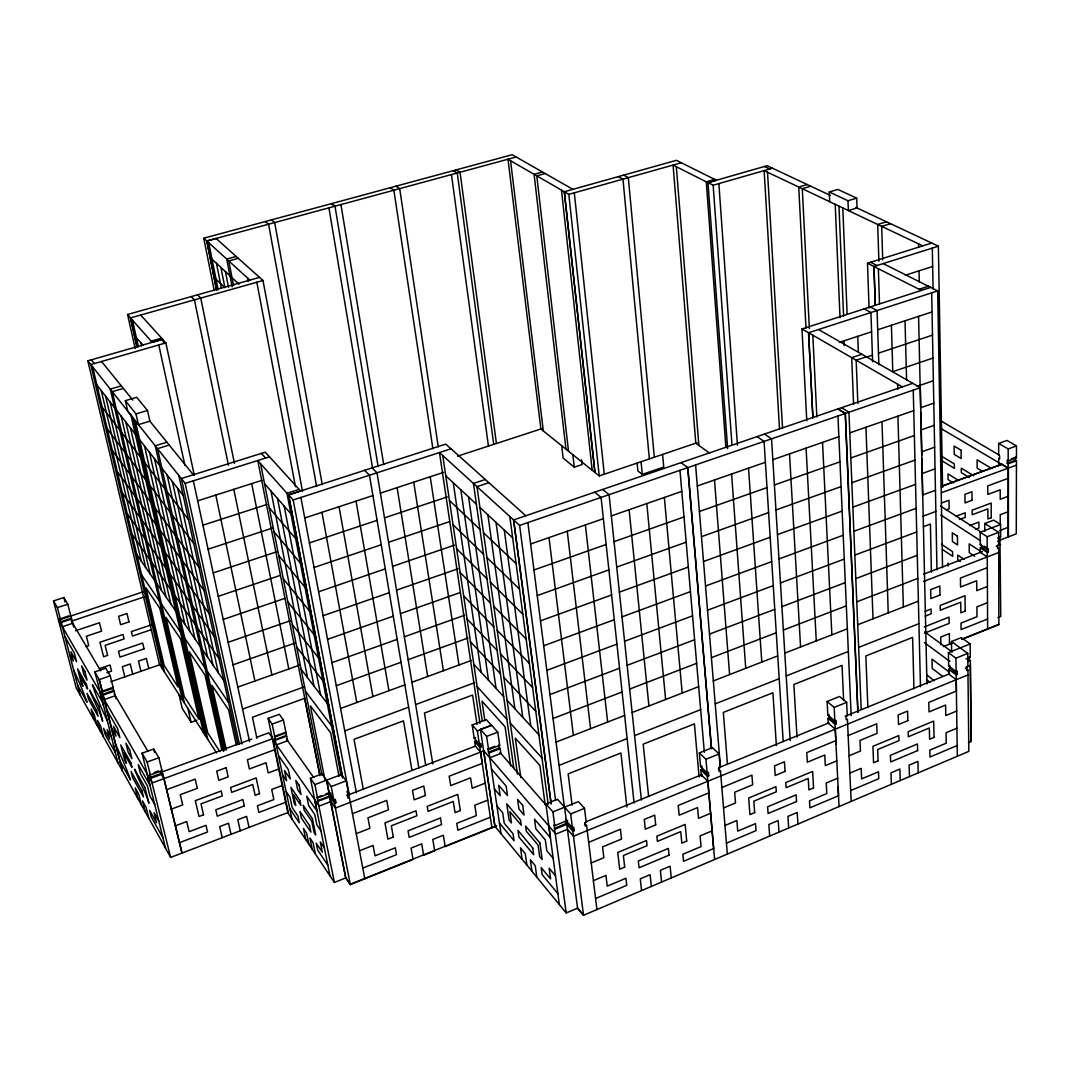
<?xml version="1.0" encoding="UTF-8"?>
<svg xmlns="http://www.w3.org/2000/svg" width="1070" height="1070" viewBox="0 0 1070 1070"><rect width="100%" height="100%" fill="white"/><g stroke="black" fill="none" stroke-linecap="round" stroke-linejoin="round"><path stroke-width="1.5" d="M999.701 540.203L1016.273 533.85L1016.46 460.809L1008.181 463.845L1007.218 463.283L1007.218 460.314L1008.181 460.862L1016.473 457.84L1016.5 445.909L1006.95 440.439L998.658 443.435L998.684 455.312L999.634 455.86L999.634 458.816L998.698 458.268L998.711 465.463M1008.141 536.953L1008.181 463.845M1008.181 460.862L1008.181 448.932L998.658 443.435M1008.395 536.872L1008.408 468.098L1001.894 464.246L941.466 486.382L1001.894 464.246M1016.46 460.809L1015.51 460.247L1015.51 457.278L1011.364 458.789M595.575 898.532L626.752 885.345L625.95 878.256L607.225 886.147L605.941 875.407L593.382 880.663M713.65 848.563L683.556 861.297L682.887 854.248L701.051 846.584L700.088 835.911L712.125 830.868M726.436 843.16L756.008 830.641L755.5 823.632L737.725 831.122L736.882 820.489L724.978 825.478M838.519 795.732L809.923 807.823L809.535 800.841L826.789 793.566L826.227 783.013L837.663 778.211M850.65 790.596L878.751 778.706L878.497 771.764L861.617 778.893L861.176 768.354L849.861 773.102M957.182 745.522L930.004 757.025L929.843 750.11L946.255 743.195L946.067 732.749L956.928 728.188M494.875 746.271L487.96 748.933L488.589 749.642L499.663 745.375L497.737 732.147L491.491 725.126L480.43 729.339L494.928 826.294L566.244 912.951L577.546 908.162L566.806 824.355M968.377 742.633L971.132 741.47L970.316 660.511L969.42 659.869L969.393 656.565L970.276 657.207L966.063 658.919M591.215 862.968L603.841 857.712L602.557 846.878L621.523 839.041L620.413 829.25L588.674 842.317M710.614 813.32L698.509 818.349L697.546 807.596L679.156 815.206L678.219 805.469L708.848 792.87M723.534 807.957L735.505 802.981L734.662 792.255L752.651 784.818L751.929 775.148L721.849 787.533M836.807 760.864L825.318 765.639L824.769 755.005L807.315 762.214L806.767 752.598L835.817 740.641M849.072 755.768L860.441 751.046L859.999 740.44L877.079 733.378L876.718 723.815L848.149 735.572M956.687 711.028L945.773 715.576L945.586 705.05L929.001 711.911L928.787 702.388L956.393 691.033L956.165 674.849L948.702 669.272L949.879 668.803L957.342 674.367L956.165 674.849M968.002 674.876L573.48 836.218L567.448 829.33L555.838 834.078L483.627 750.592L494.928 826.281M585.771 821.867L702.08 774.533M718.893 767.672L828.969 722.865M845.193 716.258L949.678 673.726M966.143 667.038L970.343 665.326L971.132 741.47M572.396 827.779L573.787 827.217L574.215 830.654L572.838 831.216L566.057 823.579L565.615 820.155L572.396 827.779L570.644 813.962L557.497 799.263L545.887 803.904L550.408 837.69L534.492 819.139L535.829 828.809L545.326 839.937L546.783 850.69L553.163 858.234M727.332 854.087L720.484 770.975L719.174 771.524L718.893 768.113L720.204 767.591L719.08 753.935L712.433 747.649L699.352 752.919L700.556 766.535L707.123 772.914L708.434 772.38L708.728 775.777L707.417 776.312L700.85 769.918L702.147 769.383L708.728 775.777M851.145 801.417L847.413 719.201L846.183 719.709L846.022 716.352L847.266 715.843L846.651 702.361L839.535 696.49L827.123 701.505L827.805 714.961L834.854 720.912L836.098 720.391L836.258 723.761L835.015 724.27L827.979 718.304L829.21 717.796L836.258 723.761M960.218 647.925L948.421 652.673L948.649 665.968L956.112 671.519L957.302 671.037L957.342 674.367M596.926 909.567L586.627 825.585L585.25 826.147L584.822 822.723L586.199 822.161L584.514 808.358L578.402 801.604L552.896 811.889L545.887 803.904M572.838 831.216L583.511 915.278L577.573 908.149L583.511 915.278L968.845 751.341L967.935 670.034L966.772 670.515L966.732 667.198L967.909 666.73L967.761 653.395L951.484 641.518L961.315 637.586L970.142 643.939L970.276 657.207M566.244 912.951L554.006 824.863L554.715 825.666L567.742 820.369M700.556 766.535L701.853 766M827.805 714.961L829.036 714.452M948.649 665.968L949.826 665.486L949.879 668.803M554.461 828.287L566.057 823.579M555.169 829.089L568.183 823.793L574.215 830.654M967.507 661.648L970.316 660.511M570.644 813.962L584.514 808.358M699.352 752.919L705.946 759.259L719.08 753.935M827.123 701.492L834.185 707.404L846.651 702.361M948.421 652.673L955.925 658.184L967.761 653.395M496.373 825.706L350.264 884.275L345.704 877.574M943.325 646.601L951.029 643.511M961.836 639.178L998.858 624.345M328.958 793.94L345.757 877.908L350.318 884.609L413.06 859.451L411.067 848.095L421.7 843.855L423.64 855.211L434.674 850.784L432.775 839.442L443.314 835.242L445.187 846.571L496.52 825.986M952.233 643.337L949.491 644.434L949.331 633.601L940.744 637.024L940.891 644.769M961.97 639.432L998.858 624.653L998.698 548.014L997.548 548.442L997.534 545.326L998.684 544.884L998.658 532.352L984.761 523.497L984.815 531.282M960.271 647.912L970.142 643.939M362.797 868.091L396.502 854.662L395.271 847.801L375.022 855.839L373.082 845.434L359.507 850.797M490.354 817.239L457.853 830.2L456.756 823.365L476.377 815.567L474.786 805.242L487.773 800.106M291.923 818.924L274.442 736.414L274.843 736.989L286.038 732.883L283.403 719.99L279.31 714.292L268.115 718.371L287.897 812.906L334.402 882.442L345.757 877.908L329.881 796.789L334.455 803.236L350.318 884.609M997.842 617.591L1000.744 616.44L999.928 536.538L1000.624 536.98L1000.597 524.501L993.669 520.14L984.761 523.497M987.583 619.035L961.087 629.588L961.007 623.074L976.99 616.721L976.91 606.864L987.49 602.678M924.253 626.94L949.063 617.136L949.17 623.382L924.4 633.199M559.048 765.371L627.127 738.581M634.577 735.638L700.649 709.637M715.215 703.873L779.187 678.701M786.196 675.932L848.336 651.469M858.635 647.404L918.943 623.663M356.243 833.664L369.899 828.314L367.946 817.828L388.45 809.843L386.752 800.387L352.445 813.681M485.232 783.146L472.164 788.256L470.559 777.863L450.697 785.594L449.186 776.178L482.249 763.365L479.841 747.355L474.679 741.376L476.083 740.828L481.259 746.82L479.841 747.355M987.409 586.494L976.776 590.653L976.696 580.742L960.552 587.029L960.445 578.054L987.316 567.648M925.149 611.331L931.074 609.004L931.181 613.792L925.242 616.119M556.066 742.098L624.626 715.429M632.129 712.513L698.67 686.646M713.329 680.921L777.729 655.87M784.791 653.128L847.346 628.812M857.699 624.76L918.394 601.166M483.787 750.886L335.405 808.051L330.831 801.591L319.168 806.071L272.462 739.076M487.96 748.933L488.455 752.223L499.503 747.957L500.131 748.666L500.827 753.454L489.779 757.734M488.455 752.223L489.07 752.946L500.131 748.666M325.828 793.953L328.744 792.843L333.813 799.905L335.311 799.33L335.953 802.66L334.455 803.236M333.813 799.905L331.205 786.557L322.07 773.877L310.407 778.278L314.874 784.604L341.557 774.506L346.198 780.846L348.74 794.181L347.255 794.756L347.884 798.073L349.368 797.498L364.83 878.791M472.178 724.952L477.367 730.877L491.545 725.473L486.302 719.588L472.178 724.952L474.17 738.099L479.347 744.078L480.764 743.53L481.259 746.82M1000.597 524.501L980.187 532.258L980.28 544.764L987.222 549.284L988.359 548.843L988.386 551.973L987.235 552.414L980.294 547.88L980.334 552.414L987.262 556.948M347.188 795.331L475.388 746.124L480.564 752.13L491.946 827.832M923.517 574.189L982.42 551.598M996.183 546.329L1000.624 544.63M711.416 657.662L776.258 632.758M783.36 630.043L846.33 605.861M856.749 601.835L917.833 578.388M553.029 718.492L622.098 691.982M629.655 689.08L696.65 663.346M923.57 581.478L998.684 552.535M334.402 882.442L317.081 797.297L321.455 795.625M317.081 797.297L317.536 797.939L330.724 792.91M474.17 738.099L475.588 737.564M980.28 544.764L981.417 544.336L981.444 547.452L988.386 551.973M997.655 538.116L1000.624 536.98M317.75 800.614L329.386 796.147M480.43 729.339L486.623 736.401L497.737 732.147M73.656 626.993L67.784 604.202L63.839 597.541L53.5 600.939L76.211 687.903L170.652 857.418L288.258 812.411L272.837 738.594L152.301 782.906L58.475 619.945M318.191 801.256L331.379 796.227L335.953 802.66M980.294 547.88L981.444 547.452M997.655 541.219L1000.624 540.096M179.492 842.665L207.553 831.978L205.988 825.291L189.123 831.698L186.702 821.559L175.4 825.813M286.105 802.085L258.846 812.451L257.402 805.79L273.853 799.557L271.713 789.486L282.614 785.367M999.661 530.546L1008.381 527.229M331.205 786.557L346.198 780.846M980.187 532.258L987.155 536.739L998.658 532.352M975.813 529.195L978.916 528.032L978.876 522.08L969.554 525.597M549.967 694.577L619.53 668.215M627.14 665.326L694.617 639.753M709.477 634.095L774.774 609.352M781.916 606.636L845.3 582.615M855.799 578.616L917.284 555.317M1008.395 511.634L1000.249 514.71L1000.263 524.099M171.347 809.134L182.716 804.881L180.268 794.676L197.348 788.322L195.195 779.12L166.626 789.687M279.15 768.822L268.195 772.928L266.042 762.776L249.39 768.969L247.397 759.807L275.124 749.535M956.286 516.128L965.18 512.811L965.22 517.358L959.456 519.512M546.85 670.328L616.922 644.127M624.586 641.264L692.544 615.838M707.524 610.221L773.262 585.638M780.458 582.949L844.27 559.075M854.823 555.103L916.709 531.964M923.316 526.694L930.405 524.046L931.395 572.183M1008.395 496.212L1000.223 499.275L1000.209 489.833L987.811 494.434L987.77 485.9L1008.408 478.277M344.781 730.904L408.633 707.19M415.628 704.595L474.705 682.647M923.089 516.181L935.862 511.447M946.321 509.855L949.143 508.812L949.01 500.238L941.453 503.034M275.11 739.624L286.292 735.505L286.693 736.093L287.656 740.748L276.488 744.867M275.512 740.199L286.693 736.093M543.694 645.758L614.287 619.717M622.004 616.868L690.444 591.616M705.531 586.026L771.724 561.603M778.973 558.941L843.214 535.227M853.847 531.295L916.134 508.317M170.652 857.404L149.813 774.091L150.335 774.974L161.985 770.708L158.841 757.734L153.665 749.013L142.029 753.213L149.907 785.046L138.244 764.702L140.518 773.797L147.473 786.009L149.987 796.147L154.695 804.426M160.38 772.567L251.771 739.062M256.425 737.364L268.824 732.83L272.034 737.431M150.616 777.315L162.252 773.048L162.774 773.931L181.98 853.071M1007.218 463.283L1015.51 460.247M340.568 708.46L404.861 684.867M411.91 682.285L471.388 660.457M935.461 490.274L922.607 494.995L921.792 458.535M151.124 778.211L162.774 773.931M275.846 735.906L285.623 732.308L286.038 732.883M941.6 492.655L1016.433 465.129M268.115 718.371L272.154 724.096L283.403 719.99M154.187 772.486L158.547 770.895M142.029 753.213L147.138 761.987L158.841 757.734M1008.181 448.932L1016.5 445.909M540.497 620.841L611.612 594.973M619.383 592.138L688.331 567.06M703.512 561.509L770.173 537.26M777.475 534.612L842.157 511.085M852.857 507.167L915.559 484.362M336.288 685.723L401.049 662.25M408.138 659.682L468.045 637.987M922.126 473.555L935.046 468.874M178.998 694.577L182.208 708.38L191.115 722.33L196.853 720.257M242.556 709.089L303.8 687.034M331.954 662.678L397.184 639.352M404.326 636.797L464.647 615.223M921.631 451.861L934.632 447.22M537.247 595.589L608.897 569.895M616.735 567.087L686.178 542.182M701.479 536.672L768.608 512.597M775.951 509.962L841.073 486.609M851.84 482.731L914.957 460.1M237.808 687.101L299.493 665.152M699.405 511.487L767.003 487.599M774.399 484.991L839.977 461.825M850.824 457.973L914.368 435.517M533.957 569.976L606.155 544.469M614.046 541.674L683.997 516.957M233.019 664.831L295.133 643.003M327.567 639.352L393.265 616.159M400.461 613.618L460.06 592.593M921.15 429.926L934.217 425.325M104.298 699.579L115.279 695.754M101.931 691.233L112.912 687.422L113.367 688.184L102.386 692.009L101.931 691.233L122.435 770.855L103.161 695.099L114.142 691.274L116.001 698.777M933.802 403.163L920.641 407.737L918.582 316.346M323.127 615.718L389.293 592.673M396.555 590.145L458.013 568.745M530.626 544.001L603.36 518.683M611.318 515.914L681.791 491.384M697.306 485.967L765.398 462.267M772.848 459.685L838.867 436.694M849.794 432.882L913.767 410.612M102.72 694.323L113.687 690.498L114.142 691.274M113.367 688.184L110.237 675.799L99.229 679.611L94.789 671.973L105.756 668.215M110.772 681.724L160.647 664.457M228.151 642.294L290.706 620.587M106.866 672.736L111.547 671.117L110.023 664.978L99.497 668.603M551.09 803.73L513.587 519.94L912.777 383.301L818.59 329.56M223.229 619.463L284.673 598.424M318.619 591.763L385.28 568.879M392.583 566.364L454.496 545.111M917.177 386.31L933.374 380.76M479.948 723.374L439.462 452.543L519.619 525.423L920.307 387.701L926.954 683.904M637.118 463.109L637.894 470.987L642.281 474.385L663.748 467.055L662.597 454.429M314.058 567.501L381.214 544.764M388.57 542.276L449.454 521.665M932.933 358.076L892.781 371.664L891.417 325.267M85.854 646.574L88.743 645.598L86.362 636.262L101.556 631.153L99.456 622.74L75.555 630.752M151.124 624.933L131.356 631.621L132.426 636.088L151.244 629.695M564.345 191.784L594.96 472.485L599.24 475.923L696.931 442.779M218.253 596.338L280.139 575.433M561.67 445.708L563.128 458.107L574.269 467.189L582.093 464.567L581.572 459.886M485.312 479.494L473.448 483.439L513.867 768.675M143.126 591.817L60.482 619.49L60.094 618.808L60.856 621.764L71.195 618.326M60.856 621.764L61.257 622.446L71.596 618.995M213.197 572.918L277.117 551.638M71.463 621.162L144.918 596.685M488.87 482.677L476.979 486.649L517.479 774.172M866.366 356.832L856.16 360.229L857.846 403.484M866.299 357.206L872.398 355.173M878.483 353.14L932.505 335.137M309.431 542.905L377.095 520.341M384.505 517.867L447.313 496.908M62.368 626.739L72.706 623.288M61.565 618.326L68.962 615.865M861.885 354.277L851.707 357.661L853.579 404.38M53.5 600.939L57.392 607.64L67.784 604.202M208.088 549.204L273.01 527.885M304.749 517.987L372.908 495.584M380.372 493.136L443.649 472.338M839.201 342.413L871.595 331.78M877.708 329.774L932.064 311.932M457.505 456.181L541.781 428.695M319.81 774.426L257.776 460.568L288.472 494.955L300.616 491.023L269.56 456.863M202.912 525.183L266.831 504.492M450.938 448.771L445.722 444.09L288.619 494.888L293.153 499.971L451.018 448.798L525.811 515.753M942.536 567.702L937.681 290.893L808.559 332.757L812.866 417.701M299.105 489.364L286.974 493.283L341.049 775.482M919.063 289.274L928.492 286.225M806.78 420.724L801.992 328.958L930.793 287.375M197.669 500.854L262.056 480.31M905.3 275.217L932.652 266.497M239.439 744.426L181.338 478.517L185.19 483.372L269.479 456.837L265.266 452.182L181.245 478.544L127.785 411.228L125.364 400.648L136.692 397.291L147.486 410.492L149.88 421.179L138.431 424.63L135.997 413.93L125.364 400.648M869.067 308.093L867.489 263.22L873.949 266.483L938.377 246.194L942.563 487.505M867.489 263.22L931.783 243.037L938.377 246.194M169.234 445.066L157.517 448.664L224.861 750.11M166.92 442.204L155.23 445.775L223.63 751.394M886.508 221.784L877.694 224.486L878.885 261.16M890.507 223.67L881.68 226.372L882.723 259.783M135.997 413.93L147.486 410.492M847.988 200.745L856.695 198.137L857.057 207.968L848.376 210.576L847.988 200.745L829.263 191.985L829.691 201.708M829.263 191.985L837.89 189.43L856.695 198.137M123.344 388.397L112.27 391.66L184.441 703.043M121.298 385.882L110.263 389.119L182.395 699.86M807.208 184.548L798.742 187.023L805.991 328.236M810.779 186.22L802.299 188.721L809.361 328.543M151.178 341.129L161.637 338.133M163.416 342.56L162.707 339.297L152.234 342.306L130.46 317.91L262.993 280.5L302.516 491.411M709.691 453.185L695.808 443.234L673.07 165.088L707.966 182.689L716.418 180.255L676.4 160.326L564.305 191.757L594.88 472.432L540.872 428.963L508.009 159.243L568.825 194.365L681.363 162.747M216.541 752.959L159.457 664.216L87.82 360.817L162.6 339.35L165.85 342.908L194.299 475.24M727.64 448.611L707.966 182.689L767.11 165.703L830.307 195.395M90.789 364.589L165.85 342.908M708.059 182.676L713.155 185.244L772.446 168.231M714.733 179.412L706.28 181.833L725.915 447.514M135.181 348.593L127.571 314.486L259.528 277.397L262.993 280.5M238.262 258.311L228.766 260.933L233.581 285.61M236.189 256.466L226.72 259.074L232.15 286.84M542.517 171.989L534.09 174.303L565.95 449.146M545.218 173.527L536.779 175.854L568.518 451.219M516.275 156.996L206.818 240.977L203.768 238.209L512.169 154.722L572.905 189.337M855.826 207.393L931.783 243.037M764.368 166.492L769.638 168.966M922.781 245.859L764.14 170.625L779.522 428.99M883.218 263.608L937.681 290.893M870.539 262.257L877.012 265.52M921.35 290.425L873.989 266.524L875.26 304.883M623.663 175.132L628.317 177.62L654.332 457.238M870.271 306.903L877.066 310.541L878.858 364.696M618.326 176.63L622.967 179.118L649.37 458.923M864.145 308.882L870.926 312.534L872.625 361.78M912.697 383.354L920.307 387.701M801.992 328.958L902.344 386.872M1015.51 457.278L1016.473 457.84M940.677 420.777L999.286 455.098M941.212 428.655L1008.154 468.178M991.97 468.673L977.097 459.806L977.164 468.192L982.327 471.295M940.971 455.833L954.346 463.979L954.413 468.379L941.747 460.648M973.74 475.776L961.275 468.192L961.328 472.619L969.3 477.487M456.181 169.862L460.046 172.257L496.413 443.488M841.595 407.683L848.938 412.217L861.176 709.156M958.72 480.497L948.007 473.89L948.1 479.641L953.45 482.958M453.292 170.665L457.251 173.006L493.711 444.384M838.037 408.901L845.367 413.448L857.966 712.152M837.89 408.967L845.233 413.515L857.819 712.232M940.543 506.056L981.297 532.205M940.824 515.018L980.749 540.885M984.199 546.141L988.359 548.843M981.003 551.598L969.179 543.854L969.273 552.668L974.65 556.226M941.493 544.269L952.567 551.665L952.634 556.306L942.469 549.498M964.137 559.369L957.677 555.062L957.73 559.717L960.338 561.456M396.007 186.167L399.685 188.641L438.285 446.926M764.488 434.072L771.55 438.834L790.182 740.453M390.202 187.745L393.867 190.219L432.882 448.678M757.025 436.627L764.06 441.402L783.2 741.604M924.667 631.822L952.233 652.031M965.434 668.202L967.935 670.034M331.513 203.621L334.99 206.189L378.111 466.466M924.413 642.575L949.826 661.394M331.419 203.661L334.897 206.242M680.988 462.668L687.849 467.59L711.537 748.518M949.317 672.107L932.01 659.16L932.197 668.482L942.79 676.467M926.633 674.876L934.311 680.721M926.393 679.544L930.071 682.352M271.392 219.912L274.669 222.573L322.284 484.683M602.664 489.471L609.071 494.688L641.398 800.039M265.307 221.557L268.57 224.232L316.64 486.502M594.693 492.2L601.072 497.443L634.095 803.008M828.22 723.159L835.255 729.151L836.085 744.118M259.515 277.357L216.1 238.463L206.831 240.991L216.568 289.903L206.831 240.991L249.818 280.086M445.775 475.829L476.391 504.197M479.908 507.447L512.65 537.795M212.047 259.207L229.996 275.846M232.043 277.745L239.025 284.219M216.046 279.257L224.914 287.656L220.915 267.433M449.44 500.466L479.962 529.382M483.466 532.699L516.088 563.622M718.278 768.862L720.484 770.989M453.065 524.781L483.479 554.233M486.97 557.617L519.485 589.088M701.278 774.841L707.845 781.247L713.623 848.202M456.636 548.79L486.957 578.75M490.434 582.187L522.829 614.207M197.495 294.825L200.732 298.035L234.424 463.283M372.079 467.898L376.988 472.766L425.78 765.451M191.209 296.591L194.419 299.814L228.418 465.169M364.603 470.318L369.471 475.2L418.905 768.086M460.154 572.49L490.381 602.958M493.858 606.449L526.132 638.991M463.631 595.883L493.765 626.833M497.229 630.39L529.396 663.44M467.068 618.982L497.109 650.413M500.559 654.011L532.606 687.555M470.466 641.786L500.412 673.672M503.836 677.337L535.776 711.349M473.809 664.323L503.662 696.65M507.086 700.355L538.905 734.822M140.651 315.035L162.707 339.297M477.126 686.566L506.872 719.321M510.283 723.079L541.995 758.001M261.374 453.399L265.587 458.054M584.594 823.325L586.627 825.585M127.571 314.486L130.54 317.817L137.08 347.148M499.663 745.375L499.035 744.666L499.503 747.957M136.371 337.679L142.818 345.035M264.544 483.707L290.893 513.72M500.051 752.558L546.302 805.295M269.319 507.942L295.641 538.531M491.451 769.009L506.15 786.116L507.514 795.625L498.66 785.233L500.198 795.705L494.393 788.871M274.04 531.884L300.336 563.021M496.921 805.897L502.699 812.799L504.224 823.191L513.038 833.771L514.041 840.672L499.463 823.084M555.517 875.835L549.151 868.238L550.595 878.911L541.166 867.569L542.129 874.578L557.898 893.611M278.695 555.517L304.963 587.176M283.296 578.843L309.538 611.037M101.543 361.486L132.8 400.073M149.693 420.951L193.296 474.759M287.83 601.888L314.058 634.577M91.378 359.801L94.334 363.492M87.82 360.817L133.068 417.848L205.6 735.946M292.311 624.639L318.499 657.809M96.942 385.106L114.557 407.63M116.576 410.211L135.261 434.099M139.595 439.663L159.577 465.236M161.878 468.165L183.171 495.397M296.738 647.109L322.899 680.761M102.131 407.162L119.786 430.14M121.793 432.761L140.518 457.131M144.851 462.802L164.874 488.856M167.161 491.852L188.48 519.605M301.125 669.298L327.246 703.418M305.445 691.233L331.526 725.781M107.267 428.963L124.949 452.383M126.969 455.058L145.707 479.882M150.054 485.66L170.09 512.196M172.39 515.245L193.724 543.506M112.337 450.523L130.045 474.358M132.078 477.086L150.843 502.365M155.19 508.237L175.253 535.254M177.553 538.344L198.9 567.087M117.352 471.83L135.087 496.092M137.12 498.874L155.912 524.581M160.273 530.559L180.349 558.018M182.649 561.161L204.009 590.386M346.881 791.626L348.74 794.181M347.509 794.943L349.368 797.498M122.314 492.909L140.076 517.586M142.109 520.394L160.928 546.543M165.288 552.601L185.377 580.515M187.691 583.712L209.051 613.391M127.223 513.747L145.012 538.825M147.045 541.688L165.89 568.237M170.25 574.403L190.353 602.731M192.653 605.981L214.04 636.102M286.479 739.062L313.724 777.529M132.078 534.371L149.894 559.824M151.927 562.726L170.785 589.677M175.146 595.936L195.275 624.693M197.575 627.983L218.949 658.531M278.775 755.861L288.365 769.691L290.278 778.947L284.486 770.547L286.599 780.739L282.814 775.202M136.88 554.755L154.709 580.582M156.742 583.538L175.627 610.876M179.987 617.216L200.13 646.374M202.431 649.717L223.817 680.694M320.96 830.868L316.84 824.876L314.74 814.457L308.628 805.576L306.729 796.2L316.961 810.98L310.407 778.278M141.614 574.924L159.47 601.113M161.517 604.109L180.402 631.835M184.776 638.255L204.918 667.814M207.232 671.198L228.619 702.575M286.265 791.8L290.064 797.391L292.163 807.516L297.941 816.062L299.319 822.776L289.756 808.559M324.384 847.935L320.278 841.889L322.364 852.242L316.252 843.2L317.629 849.995L327.835 865.162M219.912 751.662L207.714 732.803L189.337 651.911L205.012 675.05L221.958 750.618M105.743 668.215L110.25 675.799M161.985 770.708L161.463 769.825L162.252 773.048M71.302 620.854L100.607 670.796M114.129 693.828L147.901 751.327M161.811 774.988L163.951 778.639L182.007 853.084M98.4 685.081L94.789 671.973M65.002 636.837L74.338 653.115L76.545 661.661L70.901 651.764L73.349 661.166L69.644 654.653M102.559 702.375L92.394 684.626C96.206 697.185 101.918 708.969 107.281 720.899M106.987 710.146L117.62 728.697L119.867 737.618L113.433 726.343L115.934 736.16L111.721 728.75M73.629 669.94C78.525 680.52 83.099 691.233 87.058 702.188L77.669 685.415M111.333 736.815L107.227 729.526L109.688 739.169L103.589 728.295L105.208 734.622L115.426 752.879M115.774 744.733C121.151 756.289 126.233 767.966 130.553 779.95L119.88 760.877M158.801 821.051L154.093 812.692L156.594 822.763L149.626 810.338L151.271 816.945L162.961 837.837M57.392 607.64L60.482 619.49M61.257 622.446L80.156 694.992M100.165 730.89L97.477 720.471L100.647 726.115L103.335 736.561M96.888 725.005L94.2 714.613L91.097 709.076L93.785 719.428M63.839 597.541L64.976 601.969M99.871 691.862L103.415 705.652M98.373 685.081L117.941 762.816M113.42 744.961L115.346 752.558M145.186 811.729L142.47 800.841L146.068 807.288L148.797 818.202M112.898 687.422L113.687 690.498M141.454 805.014L138.725 794.167L135.194 787.854L137.91 798.661M147.178 774.038L165.516 848.216M124.829 676.869L122.314 666.717L130.232 663.988L132.72 674.14M147.138 761.987L150.335 774.974M153.665 749.013L154.454 752.237M140.946 671.278L138.498 661.14L146.363 658.424L148.783 668.563M101.262 390.63L141.253 561.095M92.675 366.983L164.459 671.973M90.763 364.522L162.52 668.964M110.063 401.892L150.161 574.001M105.636 396.221L145.68 567.501M121.151 416.056L161.369 590.239M187.892 708.407L191.115 722.33M130.487 428.013L170.812 603.908M222.199 837.703L219.658 826.615L228.525 823.245L231.04 834.319M125.792 421.995L166.064 597.033M135.261 420.63L207.781 739.33M130.928 415.16L203.394 732.495M149.452 452.262L189.925 631.608M144.49 445.922L184.923 624.358M240.268 830.788L237.794 819.714L246.608 816.37L249.056 827.418M154.481 458.696L194.994 638.937M167.081 474.826L207.66 657.301M132.479 320.171L138.404 346.814M130.46 317.91L136.987 347.242M226.345 749.963L211.927 685.268L228.552 709.825L236.336 745.201M177.727 488.442L218.36 672.789M172.364 481.58L212.97 664.992M140.959 342.908L141.641 345.971M178.797 475.468L237.821 744.546M158.775 344.941L184.883 465.276M185.19 483.372L241.98 743.984M193.349 480.805L249.551 741.523M256.92 738.287L252.44 717.248L304.616 698.349L319.89 775.683M215.792 495.062L254.927 681.015M272.154 724.096L274.843 736.989M308.882 844.284L306.595 833.089L303.452 828.434L305.752 839.602M285.623 732.308L286.292 735.505M233.808 489.324L271.914 674.969M315.369 853.98L313.069 842.732L309.899 837.997L312.186 849.219M314.7 799.678L329.975 875.808M314.874 784.604L317.536 797.939M203.768 238.209L214.241 290.545M251.691 483.627L288.806 668.951M216.461 263.3L221.37 288.031M208.77 242.756L218.173 289.93M326.591 780.164L329.199 793.472L326.631 780.164M225.436 271.62L228.498 287.241M325.026 780.271L310.407 705.852L330.683 732.896L339.043 776.392M260.599 463.738L322.016 775.322M277.504 498.473L313.991 686.097M330.938 794.02L331.379 796.227M270.977 491.036L307.505 677.644M284.152 506.043L320.559 694.697M247.651 278.12L248.253 281.236M288.619 494.888L342.681 777.663M288.472 494.955L342.56 777.743M293.153 499.971L349.315 795.224M300.884 497.456L356.417 792.803M256.84 282.226L295.48 486.73M363.345 789.553L354.023 739.357L403.497 720.872L411.937 770.186M321.95 512.329L356.778 702.508M339.043 506.712L372.908 696.583M356.029 501.135L388.932 690.712M328.931 207.861L372.574 468.259M340.942 204.584L383.729 464.634M432.802 763.926L424.429 713.048L472.606 695.045L477.019 724.47M397.104 487.639L427.692 676.494M413.715 482.182L443.395 670.73M474.679 741.376L475.401 746.138M430.22 476.752L458.99 665.005M477.367 730.877L479.347 744.078M484.897 720.846L481.981 701.158L505.08 726.797L510.671 765.986M486.623 736.401L488.589 749.642M489.07 752.946L501.041 833.717M442.766 455.553L482.249 721.006M453.265 482.771L481.125 672.227M460.849 489.806L488.522 680.252M522.106 859.317L520.475 847.841L525.276 853.633L526.908 865.135M468.566 496.935L496.039 688.398M536.846 877.226L535.227 865.657L530.345 859.758L531.964 871.288M520.822 777.569L515.299 738.139L539.909 765.465L545.178 804.72M487.907 514.857L514.871 708.781M548.843 826.013L559.369 904.591M451.46 174.597L488.442 446.096M496.025 522.387L522.762 717.341M504.278 530.024L530.773 726.022M509.815 516.502L548.161 804.292M552.896 811.889L554.715 825.666M513.6 519.94L551.157 803.73M519.619 525.423L555.544 800.293M564.586 807.168L566.324 820.957M527.871 522.588L564.519 807.93M565.99 819.393L566.618 824.301M572.102 805.148L568.157 773.877L620.921 752.986L626.886 807.047M549.004 537.595L573.373 735.357M510.564 160.714L543.319 430.942M567.26 531.242L590.573 728.67M572.838 454.696L574.269 467.189M585.37 524.942L607.653 722.023M561.482 190.126L592.191 470.265M568.825 194.365L599.24 475.923M641.545 890.588L640.275 878.845L650.105 874.685L651.349 886.415M574.296 192.827L604.296 474.211M661.568 882.068L660.364 870.351L670.114 866.218L671.291 877.935M648.621 796.495L643.19 744.172L694.403 723.882L699.111 776.967M629.12 509.721L648.928 705.986M646.802 503.569L665.62 699.486M641.064 461.732L642.281 474.385M664.35 497.456L682.192 693.039M701.947 767.136L702.147 769.397L700.85 769.932L701.425 776.566M705.946 759.245L707.123 772.914M707.417 776.312L714.599 859.504M679.972 470.332L704.341 752.33M687.716 467.657L711.416 748.585M695.58 464.942L720.418 767.136M676.32 166.719L698.884 445.428M727.426 763.712L723.32 712.406L772.914 692.771L776.379 745.496M714.506 479.975L729.593 674.595M713.155 185.244L732 445.334M731.586 474.037L745.75 668.309M718.866 183.599L737.444 445.173M769.678 836.071L768.862 824.462L778.198 820.503L778.973 832.112M748.545 468.138L761.8 662.076M788.684 827.993L787.935 816.397L797.203 812.478L797.912 824.06M767.524 172.216L782.544 427.933M797.003 737.096L793.86 684.479L842.036 665.393L843.641 700.435M789.526 453.881L800.574 646.989M806.084 448.116L816.263 640.89M829.103 715.562L829.21 717.796M808.626 332.797L812.919 417.741M827.979 718.304L828.22 723.226M834.199 707.404L834.854 720.912M835.015 724.256L839.041 806.566M812.812 335.204L816.865 417.006M822.536 442.391L831.858 634.831M837.957 416.016L851.172 715.629M835.202 204.316L840.017 317.643M842.799 207.928L847.132 314.433M838.96 206.095L843.601 316.372M843.869 340.875L844.056 345.57M867.877 707.564L865.844 655.95L912.603 637.426L913.954 688.812M865.951 427.264L873.013 618.808M857.765 336.314L858.367 351.936M838.171 786.998L838.492 795.371M873.949 266.483L875.247 304.843M878.363 268.73L879.5 303.653M881.988 421.674L888.234 612.883M891.377 784.297L890.989 772.807L899.87 769.049L900.218 780.538M909.447 776.606L909.112 765.13L917.926 761.412L918.22 772.874M897.583 384.13L897.73 389.119M897.931 416.123L903.361 607.011M905.033 320.799L906.584 380.104M913.258 390.122L920.467 686.699M918.568 243.866L918.649 247.197M919.023 270.844L919.264 282.052M920.748 412.498L921.711 455.205M932.304 248.106L933.08 288.873M931.689 292.832L936.972 569.842M951.484 641.518L951.631 651.443M947.966 563.087L948.02 566.11M948.702 669.272L948.782 674.087L956.232 679.677L957.329 756.236M955.925 658.184L956.112 671.519M998.698 462.574L998.725 465.891M987.155 536.739L987.222 549.284M987.235 552.414L987.637 629.16M669.017 855.171L639.071 867.77L638.335 861.002L668.349 848.416L669.017 855.171M796.535 801.537L768.099 813.494L767.631 806.793L796.12 794.849L796.535 801.537M917.645 750.592L890.628 761.947L890.4 755.326L917.471 743.971L917.645 750.592M624.693 867.128L619.677 869.228L617.751 852.456L646.494 840.498L647.042 845.674L623.382 855.532L624.693 867.128M686.726 841.114L681.817 843.16L680.721 831.631L657.395 841.354L656.86 836.192L685.148 824.422L686.726 841.114M754.684 812.611L749.923 814.618L748.679 798.006L775.937 786.677L776.285 791.8L753.842 801.149L754.684 812.611M813.548 787.935L808.893 789.874L808.251 778.465L786.102 787.694L785.781 782.585L812.625 771.416L813.548 787.935M878.095 760.864L873.561 762.763L872.933 746.338L898.827 735.572L898.987 740.641L877.668 749.522L878.095 760.864M934.03 737.417L929.603 739.263L929.348 727.974L908.31 736.749L908.176 731.693L933.682 721.086L934.03 737.417M655.696 824.903L645.29 829.21L644.26 819.446L654.706 815.153L655.696 824.903M785.059 771.416L775.188 775.496L774.546 765.852L784.444 761.773L785.059 771.416M907.855 720.645L898.492 724.524L898.185 714.974L907.587 711.109L907.855 720.645M440.465 818.002L408.044 830.815L409.195 837.369L441.549 824.542L440.465 818.002M393.332 837.021L387.902 839.161L384.959 822.924L416.016 810.766L416.872 815.768L391.312 825.813L393.332 837.021M460.327 810.552L455.044 812.638L453.252 801.483L428.053 811.381L427.211 806.379L457.759 794.408L460.327 810.552M965.18 611.13L960.873 612.829L960.74 602.183L940.262 610.221L940.169 605.446L965.006 595.722L965.18 611.13M425.378 795.465L414.13 799.838L412.512 790.396L423.787 786.022L425.378 795.465M939.982 595.04L930.86 598.585L930.673 589.597L939.821 586.052L939.982 595.04M244.308 805.937L217.25 816.169L215.792 809.789L242.89 799.557L244.308 805.937M203.541 814.792L199.02 816.504L195.302 800.681L221.209 790.997L222.319 795.866L200.986 803.878L203.541 814.792M259.555 793.672L255.128 795.344L252.761 784.457L231.668 792.362L230.572 787.493L256.158 777.93L259.555 793.672M991.235 517.76L987.931 519.004L987.891 508.865L972.175 514.75L972.135 510.203L991.181 503.087L991.235 517.76M226.131 767.672L216.702 771.162L218.802 780.351L228.191 776.86L226.131 767.672M972.041 500.305L965.06 502.9L964.966 494.34L971.961 491.745L972.041 500.305M144.075 648.861L119.96 657.127L118.516 651.282L142.671 643.03L144.075 648.861M107.615 655.362L103.589 656.739L99.951 642.267L123.01 634.457L124.107 638.91L105.114 645.37L107.615 655.362M129.002 621.897L120.629 624.719L118.583 616.32L126.969 613.511L129.002 621.897M961.061 450.229L954.106 446.083L954.213 454.375L961.168 458.548L961.061 450.229M957.423 536.164L952.3 532.807L952.42 541.54L957.543 544.924L957.423 536.164M522.695 805.402L517.586 799.437L518.937 809.014L524.046 815.006L522.695 805.402M520.515 820.088L506.725 803.811L509.093 820.101L511.473 822.95L509.842 811.675L521.237 825.171L520.515 820.088M539.882 842.973L525.611 826.107L526.32 831.203L538.076 845.113L539.654 856.575L542.169 859.571L539.882 842.973M532.78 848.055L517.974 830.4L518.923 837.007L533.703 854.729L532.78 848.055M299.105 785.206L295.788 780.418L297.701 789.714L301.018 794.528L299.105 785.206M299.908 800.48L290.933 787.373L294.21 803.236L295.761 805.523L293.501 794.555L300.911 805.416L299.908 800.48M312.453 818.804L303.211 805.309L304.228 810.257L311.838 821.399L314.085 832.514L315.717 834.908L312.453 818.804M309.591 825.639L299.961 811.461L301.285 817.895L310.915 832.126L309.591 825.639M159.804 608.308L145.921 587.791L164.165 665.46L178.115 687.02L159.804 608.308M180.629 639.044L165.93 617.337L184.254 696.516L198.993 719.294L180.629 639.044M84.864 671.505L81.614 665.821L83.834 674.421L87.098 680.145L84.864 671.505M129.644 749.695L125.926 743.195L128.186 752.183L131.904 758.71L129.644 749.695M86.402 684.385L77.588 668.857L81.387 683.516L82.912 686.218L80.29 676.079L87.579 688.96L86.402 684.385M98.828 706.253L89.666 690.137C93.411 700.743 99.724 710.306 102.653 721.233L98.828 706.253M130.794 762.602L120.749 744.894L124.615 760.195L126.354 763.284L123.679 752.691L131.998 767.377L130.794 762.602M144.998 787.6L134.526 769.169C138.672 780.792 145.64 791.278 148.89 803.249L144.998 787.6M96.554 710.239L87.031 693.347L88.583 699.312L98.106 716.258L96.554 710.239M141.922 790.703L131.062 771.443L132.626 777.663L143.5 796.989L141.922 790.703M102.399 692.009L99.242 679.611L102.386 692.009"/></g></svg>
